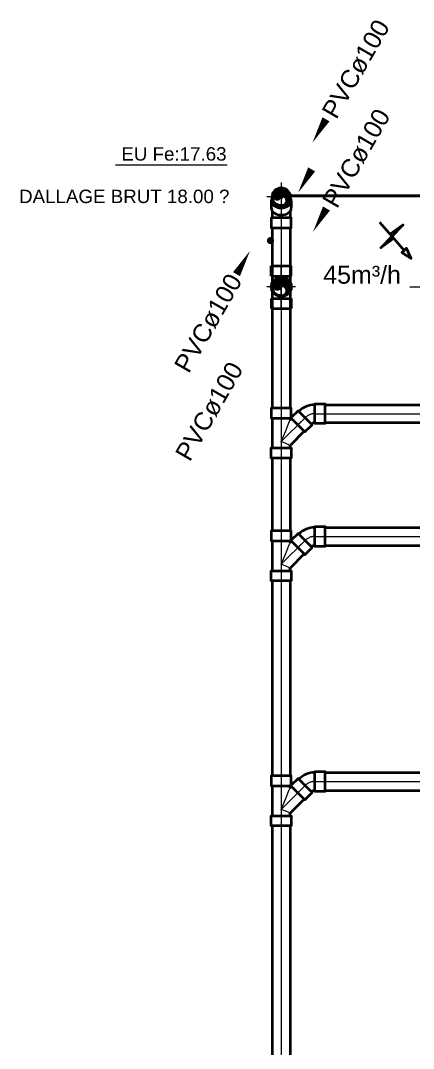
# Model space of a CAD drawing. Header units: metres. Extents: x -101133.8 to -101066.7, y -24899.3 to -24824.7.
# Drawn here: x -101133.77 to -101131.58, y -24833.91 to -24828.16 of the extents above; entities that cross this region are included whole.
import ezdxf

# ---------------------------------------------------------------- set-up
doc = ezdxf.new("R2010")
doc.units = ezdxf.units.M
doc.header["$LTSCALE"] = 0.2
doc.linetypes.add('AXES', pattern=[50.8, 31.75, -6.35, 6.35, -6.35])
for name, color, linetype in [('CMT-CONDENSATS', 6, 'AXES'), ('CMT-CVC-VMC 1', 212, 'Continuous'), ('CMT-PLB-EF-U', 140, 'Continuous'), ('CMT-PLB-EV', 34, 'Continuous'), ('CMT-PLB-EV-SOUS DALLAGE', 1, 'Continuous'), ('CMT-PLB-VP', 5, 'Continuous')]:
    doc.layers.add(name, color=color, linetype=linetype)
doc.styles.add('Arial', font='arial.ttf')

msp = doc.modelspace()

# ---------------------------------------------------------------- linework, layer by layer
at = {"layer": 'CMT-CONDENSATS', "const_width": 0.0175}
msp.add_lwpolyline([(-101129.3715, -24829.1433), (-101132.2694, -24829.1433)], dxfattribs=at)
at = {"layer": 'CMT-CVC-VMC 1', "color": 8, "linetype": 'AXES', "lineweight": 20}
msp.add_line((-101131.5989, -24829.6537), (-101131.3289, -24829.6537), dxfattribs=at)
at = {"layer": 'CMT-CVC-VMC 1', "linetype": 'Continuous', "lineweight": 35}
msp.add_lwpolyline([(-101131.7674, -24829.2905), (-101131.6879, -24829.3822), (-101131.7608, -24829.435), (-101131.6356, -24829.3057), (-101131.7085, -24829.3585), (-101131.6299, -24829.4492), (-101131.6435, -24829.461), (-101131.5906, -24829.4945), (-101131.6163, -24829.4374), (-101131.6299, -24829.4492)], dxfattribs=at)
at = {"layer": 'CMT-PLB-EF-U', "linetype": 'Continuous', "lineweight": 20}
msp.add_lwpolyline([(-101132.3717, -24829.3855, 0, 0, 0), (-101132.2217, -24829.1257, 0, 0.045, 0), (-101132.1467, -24828.9958, 0.045, 0.045, 0)], format="xyseb", dxfattribs=at)
at = {"layer": 'CMT-PLB-EF-U', "const_width": 0.02}
msp.add_lwpolyline([(-101132.3767, -24829.4042, 1), (-101132.3767, -24829.3842, 1)], format="xyb", close=True, dxfattribs=at)
at = {"layer": 'CMT-PLB-EV', "color": 8, "linetype": 'AXES', "lineweight": 20}
for p, q in [((-101132.3167, -24829.5726), (-101132.3167, -24829.7326)), ((-101132.2367, -24829.6526), (-101132.3967, -24829.6526))]:
    msp.add_line(p, q, dxfattribs=at)
at = {"layer": 'CMT-PLB-EV', "color": 8, "linetype": 'Continuous', "lineweight": 20}
msp.add_lwpolyline([(-101132.3167, -24829.6106, 0.006, 0.006, -0.414214), (-101132.2747, -24829.6526, 0.006, 0, -0.394163), (-101132.3167, -24829.6976, 0, 0.006, 1.001955), (-101132.3167, -24829.6496, 0, 0, 0), (-101132.3167, -24829.6414, 0.0225, 0.0225, -1), (-101132.3167, -24829.6189, 0, 0, 0), (-101132.3279, -24829.6301, 0, 0, 0), (-101132.3167, -24829.6301, 0.033, 0.033, -0.414214), (-101132.2942, -24829.6526, 0, 0, 0), (-101132.2957, -24829.6414, 0.03, 0, -0.468375), (-101132.3017, -24829.6934, 0, 0, 0)], format="xyseb", dxfattribs=at)
at = {"layer": 'CMT-PLB-EV', "linetype": 'Continuous', "lineweight": 20}
msp.add_lwpolyline([(-101132.3417, -24829.6959, 0, 0, 0), (-101132.4917, -24829.9557, 0.045, 0, 0), (-101132.5667, -24830.0856, 0, 0, 0)], format="xyseb", dxfattribs=at)
at = {"layer": 'CMT-PLB-EV', "lineweight": 35}
msp.add_circle((-101132.3167, -24829.6526), 0.05, dxfattribs=at)
at = {"layer": 'CMT-PLB-EV-SOUS DALLAGE', "linetype": 'Continuous', "lineweight": 20}
msp.add_line((-101133.2427, -24828.9708), (-101132.6197, -24828.9708), dxfattribs=at)
at = {"layer": 'CMT-PLB-EV-SOUS DALLAGE', "color": 8, "linetype": 'AXES', "lineweight": 20}
for p, q in [((-101132.3167, -24829.0688), (-101132.3167, -24829.3231)), ((-101132.2367, -24829.1488), (-101132.3967, -24829.1488)), ((-101132.3167, -24829.3231), (-101132.3167, -24830.3307)), ((-101132.3167, -24829.7746), (-101132.3167, -24829.5356)), ((-101132.3167, -24830.3307), (-101132.3167, -24830.6111)), ((-101132.1288, -24830.3624), (-101132.0718, -24830.3624)), ((-101132.0718, -24830.3624), (-101131.0828, -24830.3624)), ((-101132.3167, -24830.5184), (-101132.1832, -24830.3849)), ((-101132.1832, -24830.3849), (-101132.2235, -24830.4252)), ((-101132.1832, -24830.3849), (-101132.2235, -24830.4252)), ((-101132.3167, -24830.6111), (-101132.3167, -24831.0171)), ((-101132.3167, -24831.0171), (-101132.3167, -24831.2975)), ((-101132.3167, -24831.2048), (-101132.1832, -24831.0714)), ((-101132.1832, -24831.0714), (-101132.2235, -24831.1117)), ((-101132.1832, -24831.0714), (-101132.2235, -24831.1117)), ((-101132.1288, -24831.0488), (-101132.0718, -24831.0488)), ((-101132.0718, -24831.0488), (-101129.5012, -24831.0488)), ((-101132.3167, -24831.2975), (-101132.3167, -24832.3879)), ((-101132.3167, -24832.3879), (-101132.3167, -24832.6683)), ((-101132.3167, -24832.5756), (-101132.1832, -24832.4421)), ((-101132.1832, -24832.4421), (-101132.2235, -24832.4824)), ((-101132.1832, -24832.4421), (-101132.2235, -24832.4824)), ((-101132.1288, -24832.4196), (-101132.0718, -24832.4196)), ((-101132.0718, -24832.4196), (-101129.7141, -24832.4196)), ((-101132.3167, -24832.6683), (-101132.3167, -24837.5638))]:
    msp.add_line(p, q, dxfattribs=at)
at = {"layer": 'CMT-PLB-EV-SOUS DALLAGE', "lineweight": 35}
for p, q in [((-101132.3724, -24829.1713), (-101132.3724, -24829.2116)), ((-101132.3667, -24829.1488), (-101132.3667, -24829.1713)), ((-101132.2667, -24829.1488), (-101132.2667, -24829.1713)), ((-101132.261, -24829.1713), (-101132.261, -24829.2116)), ((-101132.3667, -24829.229), (-101132.3667, -24829.2661)), ((-101132.2667, -24829.229), (-101132.2667, -24829.2661)), ((-101132.2667, -24829.2661), (-101132.3667, -24829.2661)), ((-101132.3667, -24829.3231), (-101132.2667, -24829.3231)), ((-101132.3667, -24829.3231), (-101132.3667, -24830.3307)), ((-101132.2667, -24829.3231), (-101132.2667, -24830.3307)), ((-101132.3724, -24829.5926), (-101132.3724, -24829.5356)), ((-101132.3724, -24829.5356), (-101132.3667, -24829.5356)), ((-101132.3667, -24829.5356), (-101132.2667, -24829.5356)), ((-101132.261, -24829.5356), (-101132.2667, -24829.5356)), ((-101132.261, -24829.5926), (-101132.261, -24829.5356)), ((-101132.3724, -24829.5926), (-101132.261, -24829.5926)), ((-101132.3667, -24829.5926), (-101132.3667, -24829.6281)), ((-101132.2667, -24829.5926), (-101132.2667, -24829.6281)), ((-101132.3667, -24829.6772), (-101132.3667, -24829.7176)), ((-101132.2667, -24829.6772), (-101132.2667, -24829.7176)), ((-101132.3724, -24829.7176), (-101132.3724, -24829.7746)), ((-101132.3724, -24829.7176), (-101132.261, -24829.7176)), ((-101132.261, -24829.7176), (-101132.261, -24829.7746)), ((-101132.3724, -24829.7746), (-101132.3667, -24829.7746)), ((-101132.3667, -24829.7746), (-101132.2667, -24829.7746)), ((-101132.261, -24829.7746), (-101132.2667, -24829.7746)), ((-101132.1288, -24830.4124), (-101132.1288, -24830.3124)), ((-101132.0718, -24830.3124), (-101131.0828, -24830.3124)), ((-101132.0718, -24830.4124), (-101132.0718, -24830.3124)), ((-101132.2667, -24830.3307), (-101132.3667, -24830.3307)), ((-101132.1479, -24830.4203), (-101132.2186, -24830.3496)), ((-101132.1479, -24830.4203), (-101132.2186, -24830.3496)), ((-101132.3667, -24830.3877), (-101132.2667, -24830.3877)), ((-101132.3667, -24830.3877), (-101132.3667, -24830.5541)), ((-101132.2667, -24830.3977), (-101132.2667, -24830.3877)), ((-101132.2667, -24830.3977), (-101132.2589, -24830.3899)), ((-101132.2589, -24830.3899), (-101132.2589, -24830.3899)), ((-101132.2589, -24830.3899), (-101132.1882, -24830.4606)), ((-101132.1882, -24830.4606), (-101132.2589, -24830.3899)), ((-101132.1479, -24830.4203), (-101132.1479, -24830.4203)), ((-101132.0718, -24830.4124), (-101131.0828, -24830.4124)), ((-101132.2637, -24830.5361), (-101132.1882, -24830.4606)), ((-101132.3667, -24830.5541), (-101132.2667, -24830.5541)), ((-101132.2667, -24830.5541), (-101132.2667, -24830.5432)), ((-101132.3667, -24830.6111), (-101132.3667, -24831.0171)), ((-101132.2667, -24830.6111), (-101132.3667, -24830.6111)), ((-101132.2667, -24830.6111), (-101132.2667, -24831.0171)), ((-101132.1288, -24831.0988), (-101132.1288, -24830.9988)), ((-101132.0718, -24830.9988), (-101129.5012, -24830.9988)), ((-101132.0718, -24831.0988), (-101132.0718, -24830.9988)), ((-101132.2667, -24831.0171), (-101132.3667, -24831.0171)), ((-101132.1479, -24831.1067), (-101132.2186, -24831.036)), ((-101132.1479, -24831.1067), (-101132.2186, -24831.036)), ((-101132.3667, -24831.0741), (-101132.2667, -24831.0741)), ((-101132.3667, -24831.0741), (-101132.3667, -24831.2405)), ((-101132.2667, -24831.0841), (-101132.2667, -24831.0741)), ((-101132.2667, -24831.0841), (-101132.2589, -24831.0763)), ((-101132.2589, -24831.0763), (-101132.2589, -24831.0763)), ((-101132.2589, -24831.0763), (-101132.1882, -24831.147)), ((-101132.1882, -24831.147), (-101132.2589, -24831.0763)), ((-101132.1479, -24831.1067), (-101132.1479, -24831.1067)), ((-101132.0718, -24831.0988), (-101129.5012, -24831.0988)), ((-101132.2637, -24831.2226), (-101132.1882, -24831.147)), ((-101132.3667, -24831.2405), (-101132.2667, -24831.2405)), ((-101132.2667, -24831.2405), (-101132.2667, -24831.2297)), ((-101132.2667, -24831.2975), (-101132.3667, -24831.2975)), ((-101132.3667, -24831.2975), (-101132.3667, -24832.3879)), ((-101132.2667, -24831.2975), (-101132.2667, -24832.3879)), ((-101132.2667, -24832.3879), (-101132.3667, -24832.3879)), ((-101132.1288, -24832.4696), (-101132.1288, -24832.3696)), ((-101132.0718, -24832.3696), (-101129.7141, -24832.3696)), ((-101132.0718, -24832.4696), (-101132.0718, -24832.3696)), ((-101132.3667, -24832.4449), (-101132.2667, -24832.4449)), ((-101132.3667, -24832.4449), (-101132.3667, -24832.6113)), ((-101132.2667, -24832.4549), (-101132.2667, -24832.4449)), ((-101132.2667, -24832.4549), (-101132.2589, -24832.4471)), ((-101132.2589, -24832.4471), (-101132.2589, -24832.4471)), ((-101132.2589, -24832.4471), (-101132.1882, -24832.5178)), ((-101132.1882, -24832.5178), (-101132.2589, -24832.4471)), ((-101132.1479, -24832.4775), (-101132.2186, -24832.4068)), ((-101132.1479, -24832.4775), (-101132.2186, -24832.4068)), ((-101132.1479, -24832.4775), (-101132.1479, -24832.4775)), ((-101132.0718, -24832.4696), (-101129.7141, -24832.4696)), ((-101132.2637, -24832.5933), (-101132.1882, -24832.5178)), ((-101132.3667, -24832.6113), (-101132.2667, -24832.6113)), ((-101132.2667, -24832.6113), (-101132.2667, -24832.6004)), ((-101132.3667, -24832.6683), (-101132.3667, -24837.5638)), ((-101132.2667, -24832.6683), (-101132.3667, -24832.6683)), ((-101132.2667, -24832.6683), (-101132.2667, -24837.5638))]:
    msp.add_line(p, q, dxfattribs=at)
at = {"layer": 'CMT-PLB-EV-SOUS DALLAGE', "linetype": 'Continuous', "lineweight": 20}
for points in [[(-101132.2917, -24829.1055, 0, 0, 0), (-101132.1417, -24828.8457, 0, 0.045, 0), (-101132.0667, -24828.7158, 0.045, 0.045, 0)], [(-101132.3104, -24829.1488, 0.0125, 0.0125, 1), (-101132.3229, -24829.1488, 0.0125, 0.0125, 1), (-101132.3104, -24829.1488, 0, 0, 0), (-101132.3167, -24829.1488, 0, 0, 0), (-101132.6197, -24828.9708, 0, 0, 0)], [(-101132.2888, -24829.6044, 0, 0, 0), (-101132.1388, -24829.3446, 0, 0.045, 0), (-101132.0638, -24829.2147, 0.045, 0.045, 0)]]:
    msp.add_lwpolyline(points, format="xyseb", dxfattribs=at)
at = {"layer": 'CMT-PLB-EV-SOUS DALLAGE', "color": 8, "linetype": 'Continuous', "lineweight": 20}
for points in [[(-101132.3587, -24829.1488, 0.006, 0.006, -0.414214), (-101132.3167, -24829.1068, 0.006, 0, -0.394163), (-101132.2717, -24829.1488, 0, 0.006, 1.001955), (-101132.3197, -24829.1488, 0, 0, 0), (-101132.3279, -24829.1488, 0.0225, 0.0225, -1), (-101132.3504, -24829.1488, 0, 0, 0), (-101132.3392, -24829.16, 0, 0, 0), (-101132.3392, -24829.1488, 0.033, 0.033, -0.414214), (-101132.3167, -24829.1263, 0, 0, 0), (-101132.3279, -24829.1278, 0.03, 0, -0.468375), (-101132.2759, -24829.1338, 0, 0, 0)], [(-101132.3587, -24829.6526, 0.006, 0.006, -0.414214), (-101132.3167, -24829.6106, 0.006, 0, -0.394163), (-101132.2717, -24829.6526, 0, 0.006, 1.001955), (-101132.3197, -24829.6526, 0, 0, 0), (-101132.3279, -24829.6526, 0.0225, 0.0225, -1), (-101132.3504, -24829.6526, 0, 0, 0), (-101132.3392, -24829.6639, 0, 0, 0), (-101132.3392, -24829.6526, 0.033, 0.033, -0.414214), (-101132.3167, -24829.6301, 0, 0, 0), (-101132.3279, -24829.6316, 0.03, 0, -0.468375), (-101132.2759, -24829.6376, 0, 0, 0)]]:
    msp.add_lwpolyline(points, format="xyseb", dxfattribs=at)
at = {"layer": 'CMT-PLB-EV-SOUS DALLAGE', "lineweight": 35}
for points in [[(-101132.3667, -24829.2661), (-101132.3724, -24829.2661), (-101132.3724, -24829.3231), (-101132.3667, -24829.3231)], [(-101132.2667, -24829.3231), (-101132.261, -24829.3231), (-101132.261, -24829.2661), (-101132.2667, -24829.2661)], [(-101132.1288, -24830.3124), (-101132.1288, -24830.3067), (-101132.0718, -24830.3067), (-101132.0718, -24830.3124)], [(-101132.3667, -24830.3307), (-101132.3724, -24830.3307), (-101132.3724, -24830.3877), (-101132.3667, -24830.3877)], [(-101132.2667, -24830.3877), (-101132.261, -24830.3877), (-101132.261, -24830.3307), (-101132.2667, -24830.3307)], [(-101132.2186, -24830.3496), (-101132.2226, -24830.3455), (-101132.2629, -24830.3858), (-101132.2589, -24830.3899)], [(-101132.2186, -24830.3496), (-101132.2226, -24830.3455), (-101132.2629, -24830.3858), (-101132.2589, -24830.3899)], [(-101132.1882, -24830.4606), (-101132.1842, -24830.4646), (-101132.1438, -24830.4243), (-101132.1479, -24830.4203)], [(-101132.1882, -24830.4606), (-101132.1842, -24830.4646), (-101132.1438, -24830.4243), (-101132.1479, -24830.4203)], [(-101132.0718, -24830.4124), (-101132.0718, -24830.4181), (-101132.1288, -24830.4181), (-101132.1288, -24830.4124)], [(-101132.3667, -24830.6111), (-101132.3724, -24830.6111), (-101132.3724, -24830.5541), (-101132.3667, -24830.5541)], [(-101132.2667, -24830.5541), (-101132.261, -24830.5541), (-101132.261, -24830.6111), (-101132.2667, -24830.6111)], [(-101132.1288, -24830.9988), (-101132.1288, -24830.9931), (-101132.0718, -24830.9931), (-101132.0718, -24830.9988)], [(-101132.3667, -24831.0171), (-101132.3724, -24831.0171), (-101132.3724, -24831.0741), (-101132.3667, -24831.0741)], [(-101132.2667, -24831.0741), (-101132.261, -24831.0741), (-101132.261, -24831.0171), (-101132.2667, -24831.0171)], [(-101132.2186, -24831.036), (-101132.2226, -24831.032), (-101132.2629, -24831.0723), (-101132.2589, -24831.0763)], [(-101132.2186, -24831.036), (-101132.2226, -24831.032), (-101132.2629, -24831.0723), (-101132.2589, -24831.0763)], [(-101132.1882, -24831.147), (-101132.1842, -24831.1511), (-101132.1438, -24831.1108), (-101132.1479, -24831.1067)], [(-101132.1882, -24831.147), (-101132.1842, -24831.1511), (-101132.1438, -24831.1108), (-101132.1479, -24831.1067)], [(-101132.0718, -24831.0988), (-101132.0718, -24831.1045), (-101132.1288, -24831.1045), (-101132.1288, -24831.0988)], [(-101132.3667, -24831.2975), (-101132.3724, -24831.2975), (-101132.3724, -24831.2405), (-101132.3667, -24831.2405)], [(-101132.2667, -24831.2405), (-101132.261, -24831.2405), (-101132.261, -24831.2975), (-101132.2667, -24831.2975)], [(-101132.3667, -24832.3879), (-101132.3724, -24832.3879), (-101132.3724, -24832.4449), (-101132.3667, -24832.4449)], [(-101132.2667, -24832.4449), (-101132.261, -24832.4449), (-101132.261, -24832.3879), (-101132.2667, -24832.3879)], [(-101132.1288, -24832.3696), (-101132.1288, -24832.3639), (-101132.0718, -24832.3639), (-101132.0718, -24832.3696)], [(-101132.2186, -24832.4068), (-101132.2226, -24832.4027), (-101132.2629, -24832.443), (-101132.2589, -24832.4471)], [(-101132.2186, -24832.4068), (-101132.2226, -24832.4027), (-101132.2629, -24832.443), (-101132.2589, -24832.4471)], [(-101132.1882, -24832.5178), (-101132.1842, -24832.5218), (-101132.1438, -24832.4815), (-101132.1479, -24832.4775)], [(-101132.1882, -24832.5178), (-101132.1842, -24832.5218), (-101132.1438, -24832.4815), (-101132.1479, -24832.4775)], [(-101132.0718, -24832.4696), (-101132.0718, -24832.4753), (-101132.1288, -24832.4753), (-101132.1288, -24832.4696)], [(-101132.3667, -24832.6683), (-101132.3724, -24832.6683), (-101132.3724, -24832.6113), (-101132.3667, -24832.6113)], [(-101132.2667, -24832.6113), (-101132.261, -24832.6113), (-101132.261, -24832.6683), (-101132.2667, -24832.6683)]]:
    msp.add_lwpolyline(points, dxfattribs=at)
at = {"layer": 'CMT-PLB-EV-SOUS DALLAGE', "color": 8, "linetype": 'Continuous', "lineweight": 20}
for points in [[(-101132.2667, -24830.5491), (-101132.2734, -24830.5363), (-101132.2917, -24830.5287), (-101132.3167, -24830.5184), (-101132.2917, -24830.458), (-101132.2734, -24830.4138), (-101132.2667, -24830.3977)], [(-101132.2667, -24831.2355), (-101132.2734, -24831.2227), (-101132.2917, -24831.2152), (-101132.3167, -24831.2048), (-101132.2917, -24831.1444), (-101132.2734, -24831.1003), (-101132.2667, -24831.0841)], [(-101132.2667, -24832.6063), (-101132.2734, -24832.5935), (-101132.2917, -24832.5859), (-101132.3167, -24832.5756), (-101132.2917, -24832.5152), (-101132.2734, -24832.471), (-101132.2667, -24832.4549)]]:
    msp.add_lwpolyline(points, dxfattribs=at)
at = {"layer": 'CMT-PLB-EV-SOUS DALLAGE', "lineweight": 35}
for centre, radius in [((-101132.3167, -24829.1488), 0.05), ((-101132.3167, -24829.6526), 0.0557)]:
    msp.add_circle(centre, radius, dxfattribs=at)
for centre, radius, start, end in [((-101132.1288, -24830.4394), 0.127, 90, 135), ((-101132.1288, -24830.4394), 0.027, 90, 135), ((-101132.2567, -24830.5432), 0.01, 135, 180), ((-101132.1288, -24831.1258), 0.127, 90, 135), ((-101132.1288, -24831.1258), 0.027, 90, 135), ((-101132.2567, -24831.2297), 0.01, 135, 180), ((-101132.1288, -24832.4966), 0.127, 90, 135), ((-101132.1288, -24832.4966), 0.027, 90, 135), ((-101132.2567, -24832.6004), 0.01, 135, 180)]:
    msp.add_arc(centre, radius, start, end, dxfattribs=at)
at = {"layer": 'CMT-PLB-EV-SOUS DALLAGE', "color": 8, "linetype": 'AXES', "lineweight": 20}
for centre in [(-101132.1288, -24830.4394), (-101132.1288, -24831.1258), (-101132.1288, -24832.4966)]:
    msp.add_arc(centre, 0.077, 90, 135, dxfattribs=at)
at = {"layer": 'CMT-PLB-EV-SOUS DALLAGE', "lineweight": 35}
for centre, major_axis, start_param, end_param in [((-101132.3167, -24829.1713), (0.0557, 0), 2.685241, 6.739537), ((-101132.3167, -24829.1713), (0.05, 0), 3.141593, 6.283185), ((-101132.3167, -24829.2116), (0.0557, 0), 3.141593, 6.283185)]:
    msp.add_ellipse(centre, major_axis=major_axis, ratio=0.707107, start_param=start_param, end_param=end_param, dxfattribs=at)
at = {"layer": 'CMT-PLB-VP', "color": 8, "linetype": 'AXES', "lineweight": 20}
for p, q in [((-101132.3167, -24829.0688), (-101132.3167, -24829.2288)), ((-101132.2367, -24829.1488), (-101132.3967, -24829.1488))]:
    msp.add_line(p, q, dxfattribs=at)
at = {"layer": 'CMT-PLB-VP', "linetype": 'Continuous', "lineweight": 20}
for points in [[(-101132.2881, -24829.1117, 0, 0, 0), (-101132.1381, -24828.8519, 0.045, 0, 0), (-101132.0631, -24828.722, 0, 0, 0)], [(-101132.3417, -24829.1921, 0, 0, 0), (-101132.4917, -24829.4519, 0, 0.045, 0), (-101132.5667, -24829.5818, 0.045, 0.045, 0)]]:
    msp.add_lwpolyline(points, format="xyseb", dxfattribs=at)
at = {"layer": 'CMT-PLB-VP', "color": 8, "linetype": 'Continuous', "lineweight": 20}
msp.add_lwpolyline([(-101132.3167, -24829.1068, 0.006, 0.006, -0.414214), (-101132.2747, -24829.1488, 0.006, 0, -0.394163), (-101132.3167, -24829.1938, 0, 0.006, 1.001955), (-101132.3167, -24829.1458, 0, 0, 0), (-101132.3167, -24829.1375, 0.0225, 0.0225, -1), (-101132.3167, -24829.115, 0, 0, 0), (-101132.3279, -24829.1263, 0, 0, 0), (-101132.3167, -24829.1263, 0.033, 0.033, -0.414214), (-101132.2942, -24829.1488, 0, 0, 0), (-101132.2957, -24829.1375, 0.03, 0, -0.468375), (-101132.3017, -24829.1895, 0, 0, 0)], format="xyseb", dxfattribs=at)
at = {"layer": 'CMT-PLB-VP', "lineweight": 35}
msp.add_circle((-101132.3167, -24829.1488), 0.05, dxfattribs=at)

# ---------------------------------------------------------------- texts
at = {"layer": 'CMT-CVC-VMC 1', "lineweight": 50, "insert": (-101131.6475, -24829.586), "char_height": 0.1, "attachment_point": 6, "style": 'Arial'}
msp.add_mtext('45m³/h', dxfattribs=at)
at = {"layer": 'CMT-PLB-EV', "linetype": 'Continuous', "lineweight": 20, "insert": (-101132.87, -24830.6116), "char_height": 0.1, "attachment_point": 4, "rotation": 60, "style": 'Arial'}
msp.add_mtext('PVCø100', dxfattribs=at)
at = {"layer": 'CMT-PLB-EV-SOUS DALLAGE', "linetype": 'Continuous', "lineweight": 20, "char_height": 0.1, "attachment_point": 4, "rotation": 60, "style": 'Arial'}
for insert in [(-101132.0507, -24828.6966), (-101132.0478, -24829.1955)]:
    msp.add_mtext('PVCø100', dxfattribs=dict(at, insert=insert))
at = {"layer": 'CMT-PLB-EV-SOUS DALLAGE', "lineweight": 15, "char_height": 0.075, "attachment_point": 4, "style": 'Arial'}
for s, insert in [('EU Fe:17.63', (-101133.2105, -24828.9099)), ('DALLAGE BRUT 18.00 ?', (-101133.7822, -24829.1474))]:
    msp.add_mtext(s, dxfattribs=dict(at, insert=insert))
at = {"layer": 'CMT-PLB-VP', "linetype": 'Continuous', "lineweight": 20, "insert": (-101132.876, -24830.118), "char_height": 0.1, "attachment_point": 4, "rotation": 60, "style": 'Arial'}
msp.add_mtext('PVCø100', dxfattribs=at)

doc.saveas('drawing.dxf')
